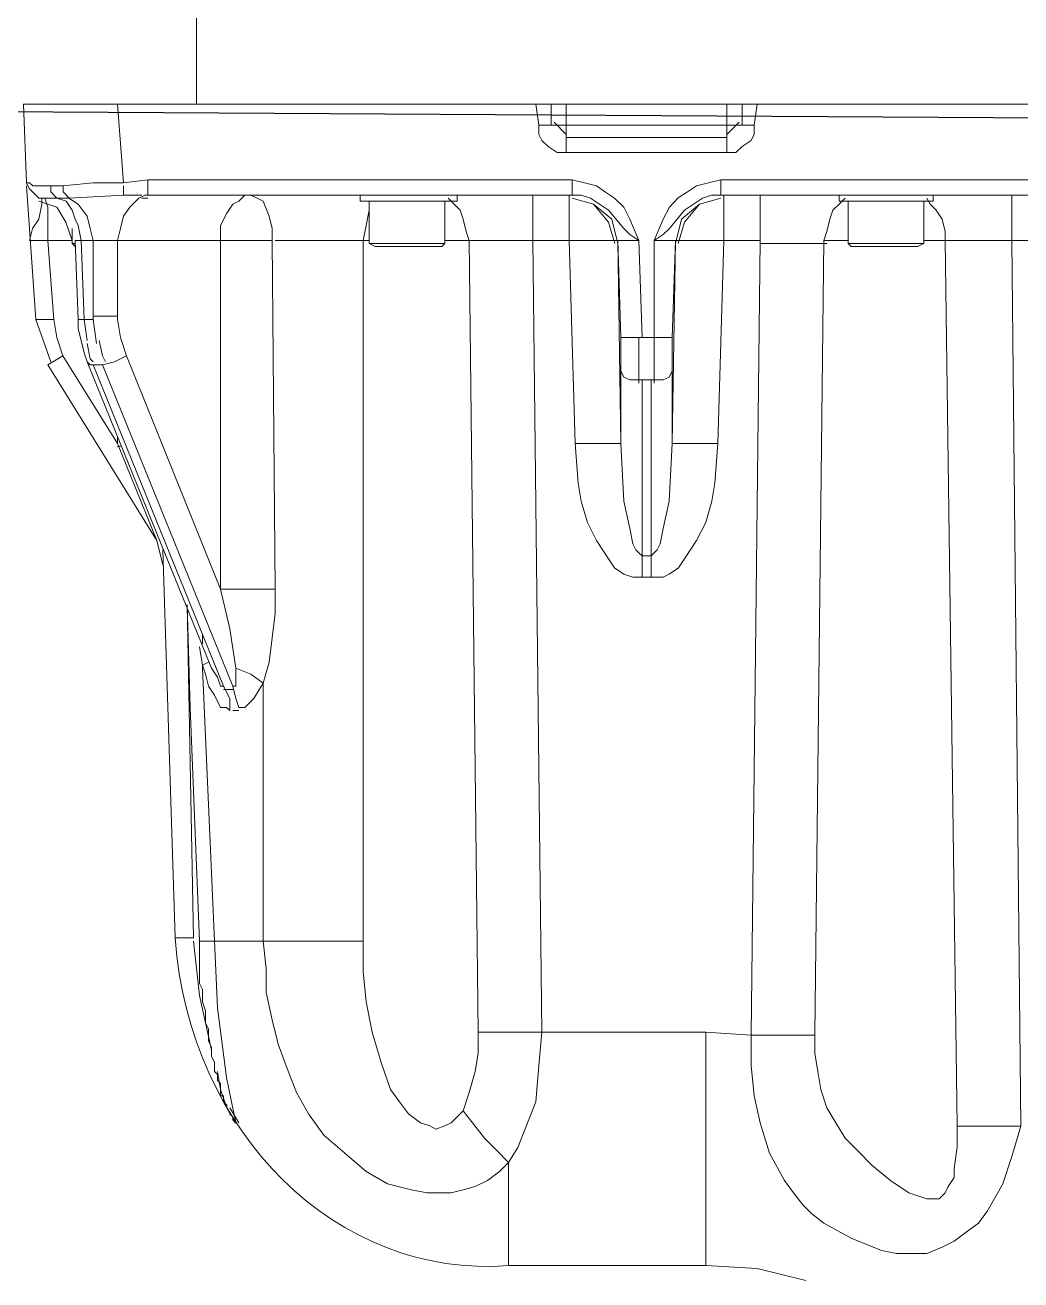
# Model space of a CAD drawing. Header units: inches. Extents: x 11 to 128, y 20 to 108.
# Drawn here: x 30.3124 to 30.5471, y 82.1131 to 82.4087 of the extents above; entities that cross this region are included whole.
import ezdxf

# ---------------------------------------------------------------- set-up
doc = ezdxf.new("R2010")
doc.units = ezdxf.units.IN
doc.header["$MEASUREMENT"] = 0
doc.layers.add('1', color=255, linetype='Continuous')
doc.layers.add('Dim', color=6, linetype='Continuous', lineweight=13)

# ---------------------------------------------------------------- blocks, each defined once
blk = doc.blocks.new('5')
at = {"layer": '1', "lineweight": 9}
for p, q in [((225.45896, -22.07364), (225.45896, -22.16637)), ((225.45896, -22.16637), (225.45896, -22.07364)), ((225.45897, -22.16637), (225.42276, -22.16637)), ((225.42276, -22.16637), (225.4234, -22.18287)), ((225.44372, -22.18287), (225.44244, -22.16637)), ((225.44244, -22.16637), (225.53327, -22.16637)), ((226.10103, -22.16637), (225.45897, -22.16637)), ((225.53073, -22.1708), (225.5301, -22.16638)), ((225.53327, -22.1708), (225.53327, -22.16638)), ((225.53645, -22.16637), (225.53645, -22.17079)), ((225.57011, -22.16637), (225.57011, -22.17079)), ((225.57328, -22.16637), (225.57328, -22.17079)), ((225.57581, -22.17079), (225.57644, -22.16637)), ((225.57644, -22.16637), (226.12707, -22.16637)), ((225.53072, -22.17271), (225.53072, -22.17079)), ((225.53327, -22.1708), (225.53073, -22.1708)), ((225.53644, -22.1708), (225.53327, -22.1708)), ((225.5339, -22.17018), (225.53644, -22.17271)), ((225.53645, -22.17079), (225.53645, -22.17651)), ((225.53645, -22.1708), (225.57011, -22.1708)), ((225.57011, -22.17271), (225.57265, -22.17018)), ((225.57011, -22.17079), (225.57011, -22.17651)), ((225.57328, -22.1708), (225.57011, -22.1708)), ((225.57582, -22.1708), (225.57328, -22.1708)), ((225.57582, -22.1727), (225.57582, -22.1708)), ((225.53136, -22.17398), (225.53072, -22.17271)), ((225.53263, -22.17524), (225.53136, -22.17398)), ((225.57011, -22.17335), (225.53644, -22.17335)), ((225.57328, -22.17525), (225.57519, -22.17397)), ((225.57519, -22.17397), (225.57582, -22.1727)), ((225.53455, -22.17651), (225.53263, -22.17524)), ((225.53645, -22.17651), (225.53455, -22.17651)), ((225.57011, -22.17651), (225.53644, -22.17651)), ((225.57011, -22.17652), (225.572, -22.17652)), ((225.572, -22.17652), (225.57328, -22.17525)), ((225.44371, -22.18287), (225.4488, -22.18224)), ((225.53771, -22.18224), (225.4488, -22.18224)), ((225.4488, -22.18224), (225.4488, -22.18413)), ((225.53771, -22.18223), (225.54024, -22.18286)), ((225.53771, -22.18225), (225.53771, -22.18541)), ((225.54024, -22.18286), (225.5428, -22.18351)), ((225.56883, -22.18224), (225.56628, -22.18287)), ((225.63743, -22.18224), (225.56883, -22.18224)), ((225.56883, -22.18541), (225.56883, -22.18225)), ((225.4234, -22.18287), (225.42403, -22.18415)), ((225.42402, -22.18287), (225.4234, -22.18287)), ((225.4253, -22.21144), (225.4234, -22.18351)), ((225.42467, -22.1835), (225.42402, -22.18287)), ((225.42403, -22.18414), (225.4253, -22.18541)), ((225.42594, -22.1835), (225.42467, -22.1835)), ((225.4253, -22.18541), (225.42594, -22.18604)), ((225.42848, -22.1835), (225.42594, -22.1835)), ((225.43102, -22.1835), (225.42848, -22.1835)), ((225.42849, -22.18414), (225.42849, -22.18351)), ((225.42849, -22.18477), (225.42849, -22.18414)), ((225.42974, -22.18604), (225.42849, -22.18477)), ((225.43736, -22.18287), (225.43102, -22.1835)), ((225.43103, -22.18477), (225.43103, -22.18351)), ((225.43228, -22.18604), (225.43103, -22.18477)), ((225.44371, -22.18541), (225.43227, -22.18604)), ((225.44371, -22.18287), (225.43736, -22.18287)), ((225.44371, -22.18541), (225.44371, -22.18351)), ((225.44753, -22.18541), (225.44371, -22.18541)), ((225.44816, -22.18541), (225.44689, -22.18604)), ((225.44944, -22.18541), (225.44816, -22.18541)), ((225.4488, -22.18413), (225.4488, -22.1854)), ((225.53771, -22.18541), (225.4488, -22.18541)), ((225.46912, -22.18541), (225.46785, -22.18668)), ((225.47038, -22.18541), (225.46912, -22.18541)), ((225.47038, -22.18541), (225.47167, -22.18604)), ((225.49326, -22.18541), (225.49326, -22.18667)), ((225.51357, -22.18667), (225.51357, -22.18541)), ((225.51357, -22.18541), (225.51357, -22.18541)), ((225.51422, -22.18541), (225.51357, -22.18541)), ((225.52946, -22.18541), (225.52946, -22.19494)), ((225.53709, -22.18541), (225.53709, -22.19494)), ((225.53961, -22.18541), (225.53771, -22.18541)), ((225.54153, -22.18604), (225.53961, -22.18541)), ((225.5428, -22.18351), (225.5447, -22.18478)), ((225.5447, -22.18478), (225.54659, -22.18604)), ((225.56184, -22.18477), (225.55993, -22.18603)), ((225.56376, -22.1835), (225.56184, -22.18477)), ((225.56628, -22.18287), (225.56376, -22.1835)), ((225.56501, -22.18604), (225.56691, -22.18541)), ((225.56691, -22.18541), (225.56883, -22.18541)), ((225.63743, -22.18541), (225.56883, -22.18541)), ((225.56947, -22.18541), (225.56947, -22.19494)), ((225.5771, -22.18541), (225.5771, -22.19494)), ((225.59297, -22.18541), (225.59234, -22.18541)), ((225.5936, -22.18541), (225.5936, -22.18667)), ((225.5936, -22.18541), (225.5936, -22.18541)), ((225.61329, -22.18667), (225.61329, -22.18541)), ((225.61329, -22.18541), (225.61329, -22.18541)), ((225.61392, -22.18541), (225.6133, -22.18541)), ((225.62473, -22.18541), (225.62979, -22.18541)), ((225.62979, -22.18541), (225.62979, -22.19494)), ((225.42593, -22.18604), (225.42593, -22.18604)), ((225.42657, -22.18732), (225.42593, -22.19048)), ((225.42974, -22.18604), (225.42594, -22.18604)), ((225.42594, -22.18668), (225.42974, -22.18794)), ((225.42657, -22.18604), (225.42657, -22.18732)), ((225.42784, -22.18794), (225.4272, -22.18604)), ((225.42784, -22.19494), (225.42784, -22.18794)), ((225.42974, -22.18604), (225.43228, -22.18604)), ((225.43166, -22.18668), (225.42974, -22.18604)), ((225.42974, -22.18794), (225.43165, -22.1911)), ((225.43293, -22.18857), (225.43166, -22.18668)), ((225.43227, -22.18604), (225.43419, -22.18731)), ((225.43419, -22.18731), (225.4361, -22.18986)), ((225.44499, -22.18794), (225.4437, -22.18986)), ((225.44689, -22.18604), (225.44499, -22.18794)), ((225.4488, -22.18604), (225.44753, -22.18604)), ((225.46658, -22.18731), (225.46531, -22.18921)), ((225.46785, -22.18668), (225.46658, -22.18731)), ((225.47167, -22.18604), (225.47294, -22.18667)), ((225.47294, -22.18667), (225.47421, -22.18986)), ((225.49326, -22.18667), (225.51357, -22.18667)), ((225.49515, -22.19557), (225.49515, -22.18667)), ((225.49515, -22.18667), (225.49515, -22.19557)), ((225.51104, -22.19557), (225.51104, -22.18667)), ((225.51104, -22.18667), (225.51104, -22.19557)), ((225.51168, -22.18604), (225.51295, -22.18732)), ((225.51295, -22.18732), (225.51422, -22.18859)), ((225.54216, -22.18731), (225.53771, -22.18604)), ((225.54215, -22.18731), (225.53771, -22.18604)), ((225.54343, -22.18731), (225.54153, -22.18604)), ((225.54598, -22.19049), (225.54215, -22.18731)), ((225.54532, -22.19112), (225.54216, -22.18731)), ((225.54532, -22.18857), (225.54343, -22.18731)), ((225.54659, -22.18604), (225.54851, -22.18794)), ((225.54851, -22.18794), (225.54976, -22.19049)), ((225.55805, -22.18795), (225.55676, -22.19048)), ((225.55993, -22.18603), (225.55805, -22.18795)), ((225.56057, -22.19048), (225.56439, -22.18732)), ((225.56122, -22.18857), (225.5631, -22.18731)), ((225.56439, -22.18732), (225.56122, -22.19112)), ((225.5631, -22.18731), (225.56501, -22.18604)), ((225.56439, -22.18732), (225.56883, -22.18604)), ((225.56883, -22.18604), (225.56439, -22.18732)), ((225.5936, -22.18732), (225.59233, -22.18859)), ((225.59487, -22.18604), (225.5936, -22.18732)), ((225.5936, -22.18667), (225.6133, -22.18667)), ((225.5955, -22.19557), (225.5955, -22.18667)), ((225.5955, -22.18667), (225.5955, -22.19557)), ((225.61138, -22.19557), (225.61138, -22.18667)), ((225.61138, -22.18667), (225.61138, -22.19557)), ((225.61201, -22.18604), (225.61266, -22.18732)), ((225.61266, -22.18732), (225.61393, -22.18859)), ((225.42593, -22.19048), (225.42466, -22.1924)), ((225.43355, -22.19049), (225.43293, -22.18857)), ((225.4342, -22.19178), (225.43355, -22.19049)), ((225.4361, -22.18986), (225.43673, -22.19241)), ((225.4437, -22.18986), (225.44308, -22.19241)), ((225.46531, -22.18921), (225.46404, -22.19178)), ((225.47421, -22.18986), (225.47484, -22.19241)), ((225.49453, -22.19178), (225.49514, -22.18857)), ((225.51422, -22.18859), (225.51485, -22.19048)), ((225.51485, -22.19048), (225.51547, -22.19303)), ((225.54851, -22.19239), (225.54532, -22.18857)), ((225.54724, -22.19557), (225.54598, -22.19049)), ((225.54976, -22.19049), (225.55168, -22.19494)), ((225.55676, -22.19048), (225.55486, -22.19495)), ((225.55805, -22.19241), (225.56122, -22.18857)), ((225.55932, -22.19556), (225.56057, -22.19048)), ((225.59169, -22.19048), (225.59106, -22.19303)), ((225.59233, -22.18859), (225.59169, -22.19048)), ((225.61393, -22.18859), (225.6152, -22.19048)), ((225.6152, -22.19048), (225.61583, -22.19303)), ((225.42466, -22.1924), (225.42403, -22.19493)), ((225.43165, -22.1911), (225.43293, -22.19494)), ((225.43293, -22.19557), (225.43293, -22.19241)), ((225.43293, -22.19241), (225.43293, -22.19557)), ((225.43482, -22.19494), (225.4342, -22.19178)), ((225.43673, -22.19241), (225.43736, -22.19494)), ((225.44308, -22.19241), (225.44245, -22.19494)), ((225.46404, -22.19178), (225.46404, -22.19494)), ((225.47484, -22.19241), (225.47484, -22.19494)), ((225.49389, -22.19494), (225.49453, -22.19178)), ((225.51547, -22.19303), (225.51612, -22.19493)), ((225.5466, -22.19557), (225.54532, -22.19112)), ((225.54976, -22.19368), (225.54851, -22.19239)), ((225.55676, -22.19367), (225.55805, -22.19241)), ((225.56122, -22.19112), (225.55993, -22.19556)), ((225.59106, -22.19303), (225.59043, -22.19493)), ((225.61583, -22.19303), (225.61583, -22.19493)), ((225.42403, -22.19494), (225.42467, -22.19494)), ((225.42467, -22.19494), (225.4253, -22.19494)), ((225.4253, -22.19494), (225.42594, -22.19494)), ((225.42594, -22.19494), (225.42784, -22.19494)), ((225.42911, -22.21144), (225.42784, -22.19493)), ((225.43293, -22.19494), (225.42784, -22.19494)), ((225.43355, -22.19619), (225.43292, -22.19556)), ((225.43355, -22.19557), (225.43292, -22.19557)), ((225.43355, -22.19493), (225.43419, -22.21144)), ((225.43355, -22.19494), (225.43482, -22.19494)), ((225.43545, -22.21145), (225.43482, -22.19494)), ((225.43482, -22.19494), (225.43737, -22.19494)), ((225.43736, -22.21144), (225.43736, -22.19493)), ((225.44244, -22.19494), (225.43736, -22.19494)), ((225.44244, -22.21144), (225.44244, -22.19493)), ((225.46404, -22.19494), (225.44244, -22.19494)), ((225.47484, -22.19494), (225.46404, -22.19494)), ((225.46404, -22.19495), (225.46404, -22.26795)), ((225.47483, -22.19494), (225.47546, -22.26794)), ((225.49389, -22.19494), (225.47546, -22.19494)), ((225.49389, -22.34162), (225.49389, -22.19494)), ((225.49515, -22.19494), (225.4939, -22.19494)), ((225.49644, -22.19619), (225.49515, -22.19556)), ((225.51104, -22.19557), (225.49516, -22.19557)), ((225.51104, -22.19556), (225.51041, -22.19619)), ((225.51612, -22.19494), (225.51104, -22.19494)), ((225.51802, -22.36067), (225.51612, -22.19494)), ((225.52946, -22.19494), (225.51612, -22.19494)), ((225.53709, -22.19494), (225.52946, -22.19494)), ((225.53137, -22.36067), (225.52946, -22.19494)), ((225.53834, -22.23746), (225.53708, -22.19494)), ((225.54724, -22.19494), (225.53708, -22.19494)), ((225.54724, -22.19494), (225.54724, -22.19494)), ((225.54788, -22.23746), (225.54724, -22.19494)), ((225.54788, -22.19494), (225.54724, -22.19494)), ((225.54724, -22.19494), (225.54788, -22.21526)), ((225.54851, -22.19494), (225.54788, -22.19494)), ((225.54978, -22.19494), (225.54851, -22.19494)), ((225.55168, -22.19494), (225.54976, -22.19368)), ((225.55168, -22.19494), (225.54978, -22.19494)), ((225.55168, -22.19494), (225.55233, -22.21526)), ((225.55486, -22.19494), (225.55676, -22.19367)), ((225.55486, -22.19494), (225.55486, -22.21526)), ((225.55486, -22.19494), (225.55676, -22.19494)), ((225.55676, -22.19494), (225.55803, -22.19494)), ((225.55803, -22.19494), (225.55866, -22.19494)), ((225.55866, -22.21526), (225.55933, -22.19494)), ((225.55933, -22.19494), (225.55866, -22.23746)), ((225.55866, -22.19494), (225.55932, -22.19494)), ((225.55932, -22.19494), (225.55932, -22.19494)), ((225.55932, -22.19494), (225.56947, -22.19494)), ((225.56947, -22.19494), (225.5682, -22.23746)), ((225.5771, -22.19494), (225.56947, -22.19494)), ((225.57519, -22.36129), (225.5771, -22.19494)), ((225.59106, -22.19557), (225.57709, -22.19557)), ((225.59044, -22.19494), (225.58852, -22.36128)), ((225.5955, -22.19494), (225.59043, -22.19494)), ((225.61138, -22.19557), (225.59549, -22.19557)), ((225.59613, -22.19619), (225.5955, -22.19556)), ((225.61137, -22.19556), (225.61012, -22.19619)), ((225.61583, -22.19494), (225.61137, -22.19494)), ((225.61835, -22.38034), (225.61583, -22.19494)), ((225.62979, -22.19494), (225.61583, -22.19494)), ((225.63679, -22.19494), (225.62979, -22.19494)), ((225.63171, -22.38034), (225.62979, -22.19494)), ((225.51041, -22.19619), (225.49644, -22.19619)), ((225.61012, -22.19619), (225.59613, -22.19619)), ((225.42848, -22.22034), (225.4253, -22.21144)), ((225.4253, -22.21144), (225.42911, -22.21144)), ((225.42975, -22.21525), (225.4291, -22.21144)), ((225.43419, -22.21144), (225.43419, -22.21336)), ((225.43419, -22.21144), (225.43545, -22.21144)), ((225.4361, -22.21587), (225.43546, -22.21144)), ((225.43546, -22.21144), (225.43737, -22.21144)), ((225.43736, -22.2108), (225.44245, -22.2108)), ((225.43801, -22.21652), (225.43736, -22.21144)), ((225.44309, -22.21526), (225.44244, -22.21144)), ((225.43419, -22.21336), (225.43545, -22.21844)), ((225.43102, -22.21907), (225.42975, -22.21525)), ((225.43611, -22.21651), (225.43673, -22.2197)), ((225.43863, -22.21588), (225.43927, -22.21906)), ((225.44436, -22.21907), (225.44309, -22.21526)), ((225.54788, -22.22284), (225.54788, -22.21526)), ((225.55233, -22.21526), (225.54789, -22.21526)), ((225.55168, -22.22478), (225.55168, -22.21525)), ((225.55486, -22.21526), (225.55232, -22.21526)), ((225.55866, -22.21526), (225.55486, -22.21526)), ((225.55486, -22.21526), (225.55486, -22.22479)), ((225.55866, -22.22285), (225.55866, -22.21526)), ((225.42784, -22.22095), (225.43101, -22.21908)), ((225.44244, -22.23746), (225.43102, -22.21906)), ((225.43546, -22.21845), (225.4361, -22.22033)), ((225.43927, -22.21907), (225.43991, -22.22033)), ((225.44435, -22.21907), (225.44181, -22.22033)), ((225.46404, -22.26795), (225.44436, -22.21906)), ((225.4507, -22.25778), (225.42784, -22.22095)), ((225.46213, -22.28448), (225.43609, -22.22033)), ((225.4361, -22.22033), (225.43673, -22.22095)), ((225.43673, -22.2197), (225.43736, -22.22033)), ((225.43673, -22.22095), (225.43735, -22.22095)), ((225.46467, -22.28826), (225.43736, -22.22095)), ((225.43736, -22.22095), (225.43928, -22.22095)), ((225.44181, -22.22033), (225.43927, -22.22094)), ((225.46658, -22.28827), (225.43928, -22.22096)), ((225.54788, -22.22221), (225.54788, -22.23747)), ((225.54851, -22.22353), (225.54789, -22.2222)), ((225.55804, -22.22353), (225.55867, -22.2222)), ((225.55866, -22.23746), (225.55866, -22.2222)), ((225.54977, -22.22414), (225.54851, -22.22353)), ((225.55233, -22.22414), (225.54977, -22.22414)), ((225.55233, -22.22414), (225.55423, -22.22414)), ((225.55233, -22.26542), (225.55233, -22.22414)), ((225.55423, -22.22414), (225.55423, -22.26542)), ((225.55423, -22.22414), (225.55677, -22.22414)), ((225.55677, -22.22414), (225.55804, -22.22353)), ((225.44244, -22.23618), (225.44244, -22.23746)), ((225.44245, -22.23746), (225.4507, -22.25778)), ((225.53898, -22.24572), (225.53834, -22.23746)), ((225.54788, -22.23746), (225.53834, -22.23746)), ((225.54851, -22.24954), (225.54788, -22.23746)), ((225.55867, -22.23747), (225.55804, -22.24954)), ((225.5682, -22.23746), (225.55865, -22.23746)), ((225.56757, -22.24571), (225.56819, -22.23746)), ((225.44308, -22.2381), (225.44244, -22.2381)), ((225.53961, -22.24954), (225.53898, -22.24572)), ((225.56692, -22.24954), (225.56757, -22.24571)), ((225.54088, -22.25395), (225.53961, -22.24954)), ((225.54978, -22.25525), (225.54851, -22.24954)), ((225.55804, -22.24954), (225.55677, -22.25524)), ((225.56567, -22.25395), (225.56692, -22.24954)), ((225.5428, -22.25778), (225.54088, -22.25395)), ((225.55043, -22.25842), (225.54978, -22.25525)), ((225.55677, -22.25524), (225.55614, -22.25842)), ((225.56375, -22.25778), (225.56567, -22.25395)), ((225.45197, -22.26286), (225.4507, -22.25778)), ((225.54532, -22.26162), (225.5428, -22.25778)), ((225.55105, -22.2597), (225.55043, -22.25842)), ((225.55614, -22.25842), (225.55548, -22.25968)), ((225.56121, -22.2616), (225.56375, -22.25778)), ((225.45197, -22.25969), (225.45451, -22.34097)), ((225.54659, -22.2635), (225.54532, -22.26162)), ((225.55168, -22.26033), (225.55105, -22.2597)), ((225.55232, -22.26094), (225.55168, -22.26033)), ((225.55423, -22.26095), (225.55233, -22.26095)), ((225.55487, -22.26034), (225.55423, -22.26095)), ((225.55548, -22.25968), (225.55487, -22.26034)), ((225.55994, -22.2635), (225.56121, -22.2616)), ((225.54851, -22.26478), (225.54659, -22.2635)), ((225.55804, -22.26478), (225.55994, -22.2635)), ((225.55042, -22.26541), (225.54851, -22.26478)), ((225.55232, -22.26541), (225.55042, -22.26541)), ((225.55423, -22.26542), (225.55233, -22.26542)), ((225.55423, -22.26542), (225.55677, -22.26542)), ((225.55677, -22.26542), (225.55804, -22.26478)), ((225.46404, -22.26795), (225.46594, -22.27621)), ((225.47546, -22.26795), (225.46404, -22.26795)), ((225.47546, -22.26794), (225.47546, -22.27304)), ((225.45834, -22.34098), (225.45705, -22.27114)), ((225.45705, -22.27114), (225.45769, -22.2927)), ((225.47546, -22.27304), (225.47483, -22.27812)), ((225.46594, -22.27621), (225.46721, -22.28447)), ((225.45959, -22.28001), (225.46024, -22.28383)), ((225.46023, -22.27746), (225.46023, -22.2794)), ((225.47483, -22.27812), (225.47421, -22.2832)), ((225.4615, -22.28321), (225.46023, -22.28382)), ((225.46023, -22.28382), (225.46086, -22.28574)), ((225.46023, -22.28448), (225.46023, -22.28383)), ((225.46277, -22.34161), (225.46023, -22.28448)), ((225.46213, -22.28448), (225.46213, -22.28448)), ((225.4634, -22.28638), (225.46213, -22.28448)), ((225.46721, -22.28447), (225.46721, -22.28637)), ((225.47037, -22.28573), (225.46721, -22.28449)), ((225.47421, -22.2832), (225.47294, -22.28763)), ((225.46086, -22.28574), (225.46151, -22.28826)), ((225.46405, -22.28827), (225.4634, -22.28638)), ((225.46721, -22.28637), (225.46721, -22.28763)), ((225.46721, -22.28763), (225.46721, -22.28827)), ((225.47294, -22.28763), (225.47037, -22.28573)), ((225.47102, -22.2908), (225.47294, -22.28763)), ((225.47294, -22.28763), (225.47294, -22.34161)), ((225.46151, -22.28826), (225.46278, -22.29016)), ((225.46278, -22.29016), (225.46403, -22.29271)), ((225.46467, -22.28827), (225.46405, -22.28827)), ((225.46594, -22.2908), (225.46467, -22.28827)), ((225.46658, -22.28893), (225.46467, -22.28893)), ((225.46721, -22.28827), (225.46658, -22.28827)), ((225.46658, -22.28827), (225.46721, -22.2908)), ((225.45769, -22.2927), (225.45959, -22.34161)), ((225.46403, -22.29271), (225.4653, -22.29271)), ((225.4653, -22.29271), (225.46595, -22.29332)), ((225.46594, -22.29333), (225.46594, -22.2908)), ((225.46721, -22.2908), (225.46785, -22.29271)), ((225.46785, -22.29271), (225.46913, -22.29271)), ((225.46913, -22.29271), (225.47102, -22.2908)), ((225.46785, -22.29333), (225.46658, -22.29333)), ((225.45833, -22.34097), (225.4545, -22.34097)), ((225.45451, -22.34097), (225.45451, -22.34097)), ((225.45833, -22.34161), (225.45833, -22.34161)), ((225.45833, -22.34161), (225.45896, -22.34732)), ((225.45959, -22.34161), (225.45959, -22.34224)), ((225.45959, -22.34161), (225.45959, -22.34161)), ((225.45959, -22.34161), (225.46024, -22.34161)), ((225.45959, -22.34224), (225.45959, -22.34414)), ((225.46024, -22.34161), (225.46086, -22.34161)), ((225.46086, -22.34161), (225.46276, -22.34161)), ((225.46276, -22.34161), (225.47293, -22.34161)), ((225.4634, -22.35557), (225.46277, -22.3416)), ((225.47293, -22.34161), (225.47358, -22.34733)), ((225.49389, -22.34161), (225.47294, -22.34161)), ((225.49388, -22.34162), (225.49388, -22.34796)), ((225.45959, -22.34414), (225.45959, -22.34541)), ((225.45959, -22.34542), (225.45959, -22.34733)), ((225.45896, -22.34732), (225.45959, -22.35303)), ((225.45959, -22.34733), (225.45959, -22.34858)), ((225.47358, -22.34733), (225.47358, -22.35241)), ((225.49388, -22.34796), (225.49455, -22.35433)), ((225.45959, -22.34858), (225.45959, -22.3505)), ((225.45959, -22.3505), (225.46024, -22.35178)), ((225.45959, -22.35303), (225.46086, -22.35874)), ((225.46024, -22.35178), (225.46024, -22.35303)), ((225.46024, -22.35303), (225.46024, -22.35433)), ((225.47358, -22.35241), (225.47483, -22.35812)), ((225.46024, -22.35433), (225.46086, -22.35621)), ((225.46086, -22.35621), (225.46086, -22.35749)), ((225.4653, -22.3702), (225.4634, -22.35557)), ((225.49455, -22.35433), (225.49578, -22.36067)), ((225.46086, -22.35749), (225.46086, -22.35876)), ((225.46086, -22.35874), (225.46213, -22.36448)), ((225.46086, -22.35876), (225.46151, -22.36)), ((225.47483, -22.35812), (225.4761, -22.36318)), ((225.46151, -22.36), (225.46151, -22.36129)), ((225.46151, -22.36129), (225.46151, -22.36255)), ((225.49578, -22.36067), (225.4977, -22.36704)), ((225.51802, -22.36512), (225.51802, -22.36067)), ((225.51802, -22.36067), (225.53136, -22.36067)), ((225.53072, -22.36765), (225.53136, -22.36067)), ((225.53136, -22.36067), (225.56565, -22.36067)), ((225.56566, -22.40955), (225.56566, -22.36068)), ((225.56566, -22.36068), (225.57519, -22.36129)), ((225.58852, -22.36129), (225.57518, -22.36129)), ((225.57519, -22.36129), (225.57519, -22.36765)), ((225.58852, -22.36128), (225.58852, -22.36512)), ((225.46151, -22.36255), (225.46214, -22.36386)), ((225.46214, -22.36386), (225.46214, -22.36447)), ((225.4761, -22.36318), (225.478, -22.36828)), ((225.46213, -22.36448), (225.46213, -22.36574)), ((225.46213, -22.36574), (225.46278, -22.36703)), ((225.51738, -22.36892), (225.51802, -22.36512)), ((225.58852, -22.36512), (225.58915, -22.36892)), ((225.46278, -22.36703), (225.46278, -22.36764)), ((225.46278, -22.36764), (225.46278, -22.36893)), ((225.46278, -22.36893), (225.4634, -22.36954)), ((225.46341, -22.36892), (225.46403, -22.37272)), ((225.478, -22.36828), (225.47992, -22.37336)), ((225.4977, -22.36704), (225.49961, -22.37271)), ((225.51612, -22.37334), (225.51738, -22.36892)), ((225.53009, -22.37526), (225.53072, -22.36765)), ((225.57519, -22.36765), (225.57581, -22.37402)), ((225.58915, -22.36892), (225.58977, -22.37271)), ((225.4634, -22.36954), (225.4634, -22.37019)), ((225.4634, -22.37019), (225.4634, -22.37082)), ((225.4634, -22.37082), (225.46405, -22.37146)), ((225.46405, -22.37146), (225.46405, -22.37209)), ((225.46721, -22.37971), (225.4653, -22.3702)), ((225.46403, -22.37272), (225.46531, -22.37653)), ((225.46405, -22.37209), (225.46405, -22.37272)), ((225.46405, -22.37272), (225.46405, -22.37335)), ((225.46405, -22.37335), (225.46405, -22.37401)), ((225.46405, -22.37401), (225.46467, -22.37401)), ((225.46468, -22.37401), (225.46468, -22.37464)), ((225.46468, -22.37464), (225.46468, -22.37527)), ((225.47992, -22.37336), (225.48246, -22.37781)), ((225.49961, -22.37271), (225.50151, -22.37526)), ((225.51485, -22.37718), (225.51612, -22.37334)), ((225.57581, -22.37402), (225.5771, -22.37971)), ((225.58977, -22.37271), (225.59106, -22.37655)), ((225.46468, -22.37527), (225.4653, -22.37591)), ((225.46531, -22.3759), (225.46531, -22.37653)), ((225.46531, -22.37653), (225.46595, -22.37782)), ((225.46594, -22.37654), (225.46786, -22.3797)), ((225.50151, -22.37526), (225.50343, -22.37781)), ((225.51356, -22.37847), (225.51485, -22.37718)), ((225.51485, -22.37718), (225.51929, -22.38289)), ((225.52755, -22.38162), (225.53009, -22.37526)), ((225.59106, -22.37655), (225.59296, -22.37971)), ((225.46595, -22.37782), (225.46658, -22.37845)), ((225.46658, -22.37845), (225.46658, -22.37906)), ((225.46658, -22.37906), (225.46722, -22.37972)), ((225.48246, -22.37781), (225.48565, -22.38223)), ((225.50343, -22.37781), (225.50595, -22.37971)), ((225.50595, -22.37971), (225.50787, -22.38034)), ((225.51104, -22.38034), (225.51231, -22.37971)), ((225.51231, -22.37971), (225.51356, -22.37847)), ((225.5771, -22.37971), (225.579, -22.38606)), ((225.59296, -22.37971), (225.59488, -22.38289)), ((225.48565, -22.38223), (225.49009, -22.38605)), ((225.50787, -22.38034), (225.50914, -22.38102)), ((225.50914, -22.38102), (225.51104, -22.38034)), ((225.52628, -22.38481), (225.52755, -22.38162)), ((225.61835, -22.38479), (225.61835, -22.38034)), ((225.6317, -22.38035), (225.61836, -22.38035)), ((225.62979, -22.38671), (225.6317, -22.38035)), ((225.51929, -22.38289), (225.52182, -22.38542)), ((225.52438, -22.38797), (225.52628, -22.38481)), ((225.59488, -22.38289), (225.59742, -22.38542)), ((225.61773, -22.38924), (225.61835, -22.38479)), ((225.49009, -22.38605), (225.49453, -22.38987)), ((225.52182, -22.38542), (225.52438, -22.38797)), ((225.579, -22.38606), (225.58215, -22.39177)), ((225.59742, -22.38542), (225.60057, -22.3886)), ((225.62789, -22.39242), (225.62979, -22.38671)), ((225.49453, -22.38987), (225.49897, -22.39242)), ((225.51992, -22.39178), (225.52246, -22.38987)), ((225.52246, -22.38987), (225.52438, -22.38797)), ((225.52437, -22.38797), (225.52437, -22.40955)), ((225.60057, -22.3886), (225.60439, -22.39177)), ((225.61773, -22.39116), (225.61773, -22.38924)), ((225.49897, -22.39242), (225.50406, -22.3937)), ((225.51485, -22.3937), (225.51738, -22.39303)), ((225.51738, -22.39303), (225.51992, -22.39178)), ((225.58215, -22.39177), (225.58407, -22.39432)), ((225.60439, -22.39177), (225.6082, -22.39432)), ((225.61583, -22.39432), (225.61646, -22.39303)), ((225.61646, -22.39303), (225.61773, -22.39116)), ((225.62472, -22.39811), (225.62789, -22.39242)), ((225.50406, -22.3937), (225.50723, -22.39433)), ((225.50723, -22.39433), (225.50977, -22.39433)), ((225.50977, -22.39433), (225.51231, -22.39433)), ((225.51231, -22.39433), (225.51485, -22.3937)), ((225.58407, -22.39432), (225.58599, -22.39687)), ((225.6082, -22.39432), (225.61012, -22.39495)), ((225.61012, -22.39495), (225.61201, -22.39558)), ((225.61201, -22.39558), (225.61329, -22.39558)), ((225.61329, -22.39558), (225.61456, -22.39558)), ((225.61456, -22.39558), (225.61583, -22.39432)), ((225.58599, -22.39687), (225.58788, -22.39875)), ((225.6228, -22.40066), (225.62472, -22.39811)), ((225.58788, -22.39875), (225.59043, -22.40066)), ((225.59043, -22.40066), (225.59612, -22.40385)), ((225.62026, -22.40256), (225.6228, -22.40066)), ((225.61773, -22.40448), (225.62026, -22.40256)), ((225.59612, -22.40385), (225.60248, -22.40638)), ((225.61202, -22.40703), (225.61519, -22.40572)), ((225.61519, -22.40572), (225.61773, -22.40448)), ((225.60248, -22.40638), (225.60567, -22.40703)), ((225.60567, -22.40703), (225.60883, -22.40703)), ((225.60883, -22.40703), (225.61202, -22.40703)), ((225.52437, -22.40956), (225.56566, -22.40955)), ((225.57644, -22.41019), (225.56566, -22.40956)), ((225.58661, -22.41272), (225.57644, -22.41019))]:
    blk.add_line(p, q, dxfattribs=at)
blk.add_ellipse((225.51981, -22.33478), major_axis=(0, 0.07496), ratio=0.874097, start_param=1.653387, end_param=3.211317, dxfattribs=at)

msp = doc.modelspace()

# ---------------------------------------------------------------- linework, layer by layer
msp.add_line((32.08342, 82.37773), (30.18636, 82.38892))
msp.add_open_spline([(18.80527, 84.67695), (20.02879, 84.15716), (22.00001, 83.28056), (26.13586, 81.6811), (29.86669, 80.9072), (34.92488, 80.9072), (38.64477, 80.92251), (41.12414, 80.90707)], degree=3, knots=[0, 0, 0, 0, 3.550687, 7.088547, 10.454406, 13.763203, 20.376363, 20.376363, 20.376363, 20.376363])
msp.add_open_spline([(18.80527, 84.67695), (20.02879, 84.15716), (22.00001, 83.28056), (26.13586, 81.6811), (29.86669, 80.9072), (34.92488, 80.9072), (38.64477, 80.92251), (41.12414, 80.90707)], degree=3, knots=[0, 0, 0, 0, 3.550687, 7.088547, 10.454406, 13.763203, 20.376363, 20.376363, 20.376363, 20.376363])

# ---------------------------------------------------------------- block references
at = {"layer": 'Dim', "xscale": 1.125, "yscale": 1.125, "zscale": 1.125}
msp.add_blockref('5', (-223.28855, 107.32721), dxfattribs=at)

doc.saveas('drawing.dxf')
